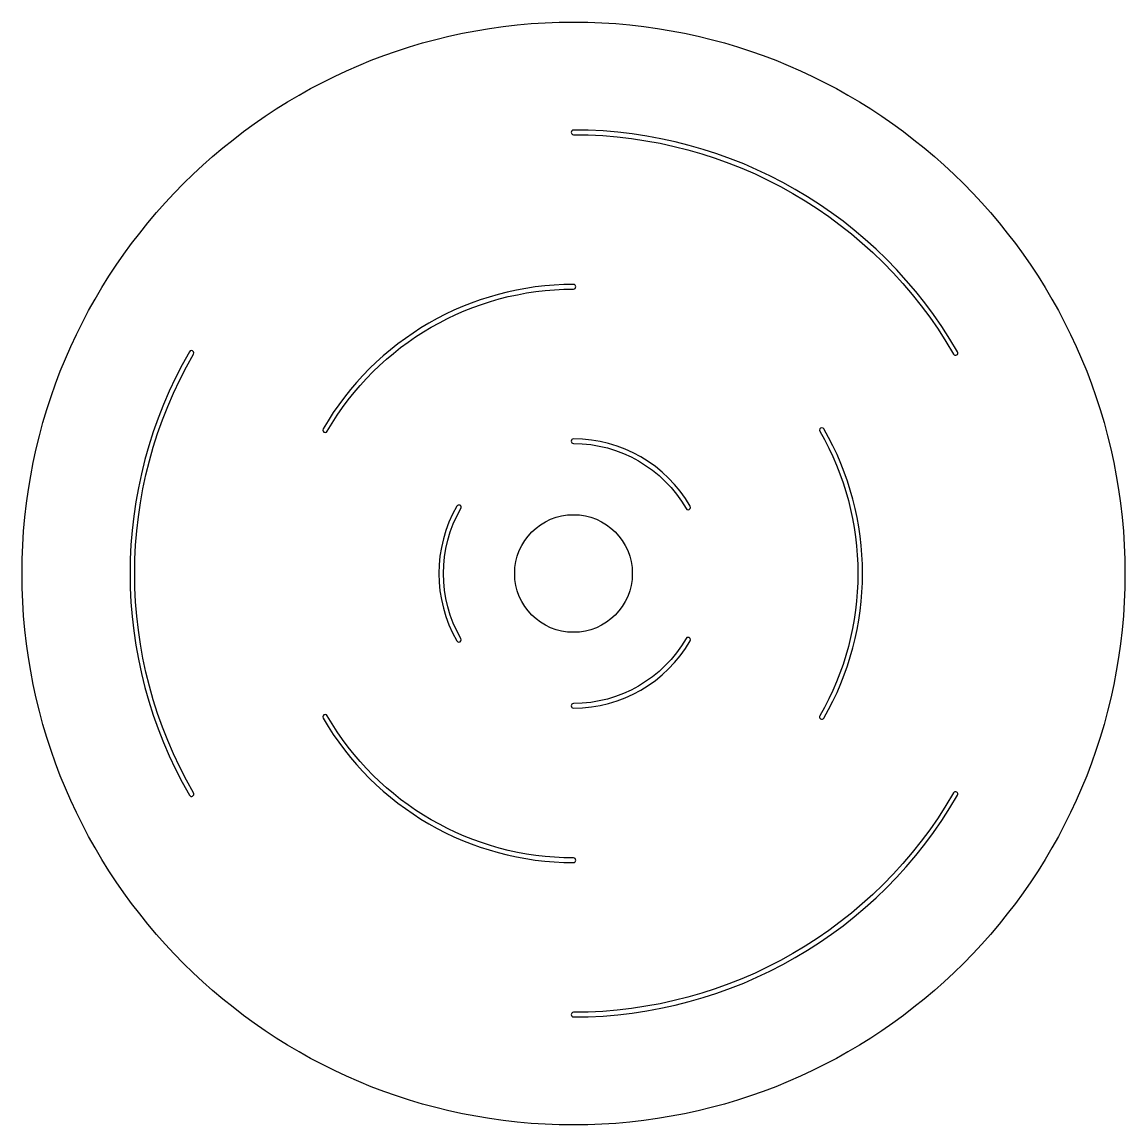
# Model space of a CAD drawing. Header units: millimetres. Extents: x -30 to 30, y -30 to 30.
import ezdxf

# ---------------------------------------------------------------- set-up
doc = ezdxf.new("R2010")
doc.units = ezdxf.units.MM
doc.layers.get('0').update_dxf_attribs({"linetype": 'CONTINUOUS'})

msp = doc.modelspace()

# ---------------------------------------------------------------- linework, layer by layer
for points in [[(0, 24.127, 1), (0, 23.873, -0.267949), (20.675, 11.936, 1), (20.895, 12.063, 0.267949)], [(-13.62, 7.863, 1), (-13.4, 7.736, -0.267949), (0, 15.473, 1), (0, 15.727, 0.267949)], [(-20.895, -12.064, 1), (-20.675, -11.936, -0.267949), (-20.675, 11.936, 1), (-20.895, 12.063, 0.267949)], [(13.4, -7.737, 1), (13.62, -7.864, 0.267949), (13.62, 7.863, 1), (13.4, 7.736, -0.267949)], [(6.125, 3.536, 1), (6.345, 3.663, 0.267949), (0, 7.327, 1), (0, 7.073, -0.267949)], [(-6.345, -3.664, 1), (-6.125, -3.537, -0.267949), (-6.125, 3.536, 1), (-6.345, 3.663, 0.267949)], [(0, -7.073, 1), (0, -7.327, 0.267949), (6.345, -3.664, 1), (6.125, -3.537, -0.267949)], [(-13.4, -7.737, 1), (-13.62, -7.864, 0.267949), (0, -15.727, 1), (0, -15.473, -0.267949)], [(20.895, -12.064, 1), (20.675, -11.936, -0.267949), (0, -23.873, 1), (0, -24.127, 0.267949)]]:
    msp.add_lwpolyline(points, format="xyb", close=True)
for radius in [30, 3.2]:
    msp.add_circle((0, 0), radius)

doc.saveas('drawing.dxf')
